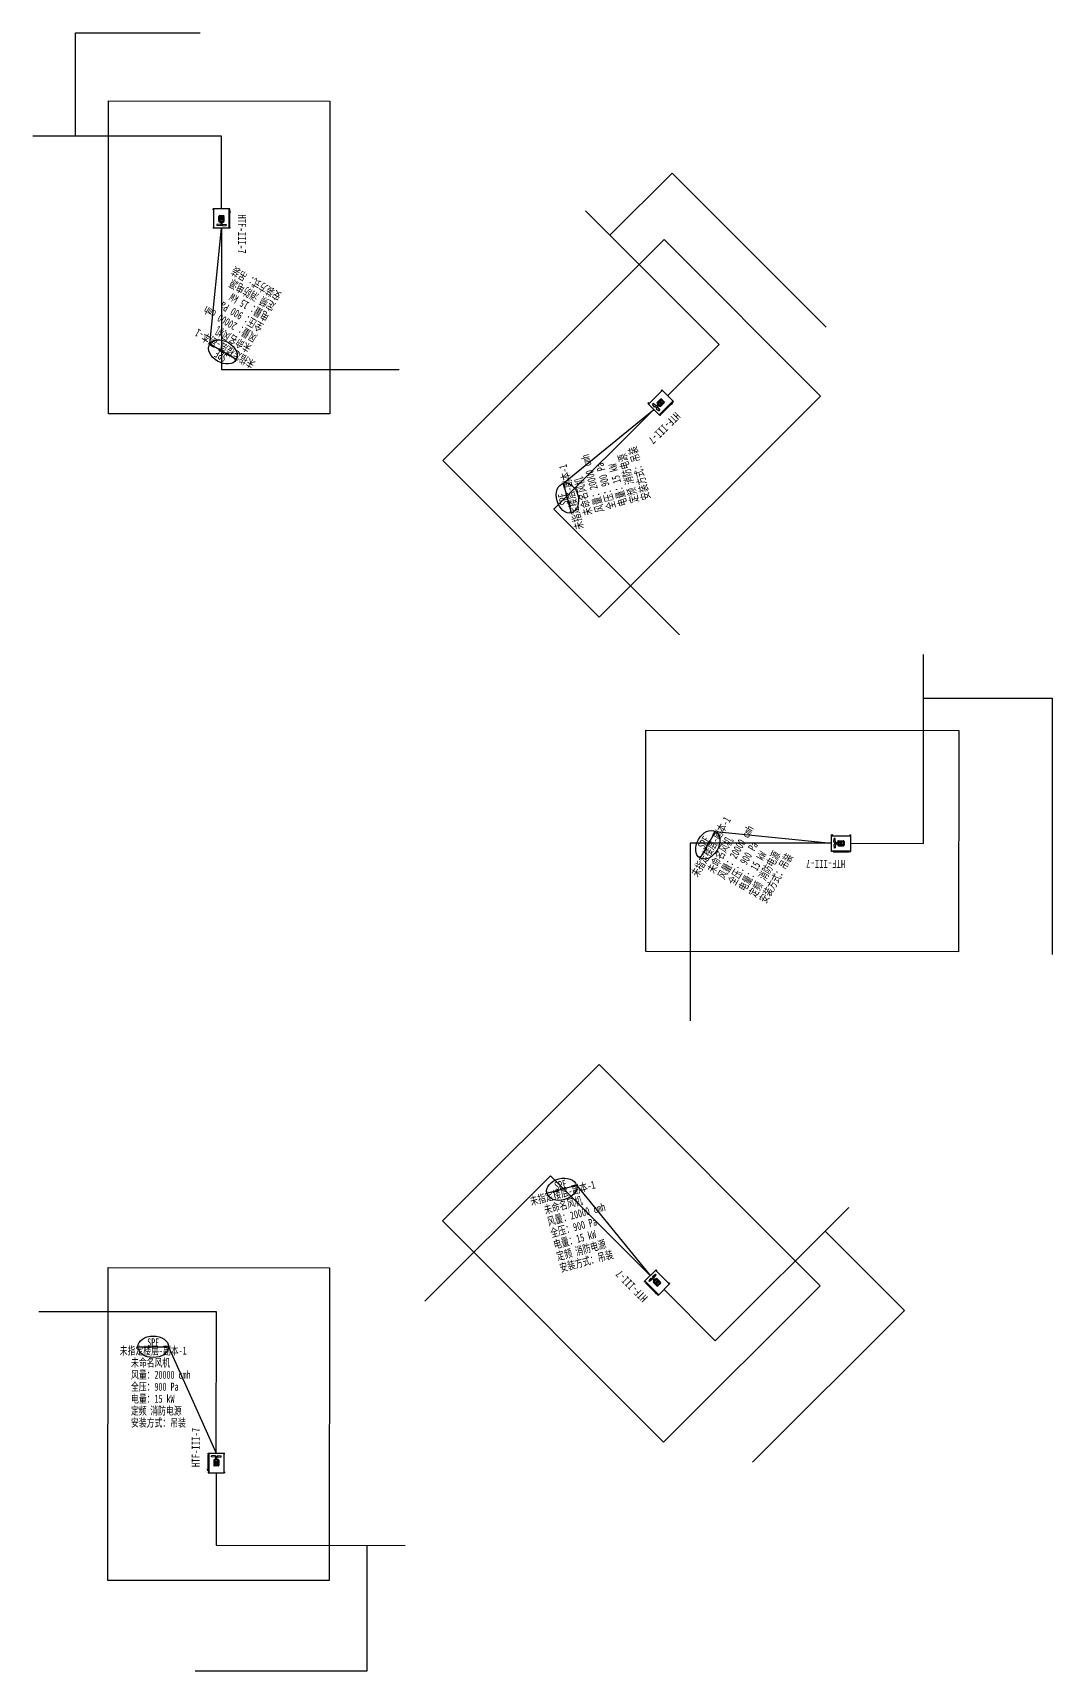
# Model space of a CAD drawing. Header units: inches. Extents: x 18625 to 740902, y -192685 to 58033.
# Drawn here: x 377176 to 424952, y -43611 to 33179 of the extents above; entities that cross this region are included whole.
import ezdxf
from ezdxf.enums import TextEntityAlignment as Align

# ---------------------------------------------------------------- set-up
doc = ezdxf.new("R2010")
doc.units = ezdxf.units.IN
doc.header["$MEASUREMENT"] = 0
doc.layers.add('H-DIMS-FANS', color=7, linetype='Continuous')
doc.layers.add('H-FIRE-FBOX', color=161, linetype='Continuous')
doc.styles.add('TH-STYLE1', font='STFANGSO.TTF', dxfattribs={"width": 0.7})

# ---------------------------------------------------------------- blocks, each defined once
blk = doc.blocks.new('*U2')
for p, q in [((4008, 0), (4788, 0)), ((4788, -50), (4788, 0)), ((4003, -836), (3986, -741)), ((4003, -86), (4003, -836)), ((4003, -836), (4019, -741)), ((4008, -50), (4008, 0)), ((4043, -50), (4008, -50)), ((4043, 0), (4043, -920)), ((4343, -110), (4178, -128)), ((4178, -173), (4178, -128)), ((4375, -194), (4178, -173)), ((4278, -336), (4278, -562)), ((4518, -336), (4278, -336)), ((4518, -562), (4278, -562)), ((4480, -299), (4315, -299)), ((4480, -599), (4315, -599)), ((4323, -533), (4323, -364)), ((4343, -110), (4343, -153)), ((4453, -153), (4343, -153)), ((4353, -299), (4353, -261)), ((4353, -261), (4443, -261)), ((4360, -517), (4360, -381)), ((4375, -261), (4375, -194)), ((4398, -505), (4398, -393)), ((4420, -194), (4618, -173)), ((4420, -261), (4420, -194)), ((4435, -517), (4435, -381)), ((4443, -299), (4443, -261)), ((4453, -110), (4618, -128)), ((4453, -110), (4453, -153)), ((4473, -533), (4473, -364)), ((4518, -336), (4518, -562)), ((4618, -173), (4618, -128)), ((4753, 0), (4753, -920)), ((4788, -50), (4753, -50)), ((4008, -870), (4008, -920)), ((4043, -870), (4008, -870)), ((4008, -920), (4788, -920)), ((4788, -871), (4753, -871)), ((4788, -871), (4788, -921))]:
    blk.add_line(p, q)
for centre, start, end in [((4315, -336), 90, 180), ((4315, -562), 180, 270), ((4480, -336), 0, 90), ((4480, -562), 270, 0)]:
    blk.add_arc(centre, 37.6, start, end)
at = {"layer": 'H-DIMS-FANS'}
for p, q in [((720, 4984), (2160, 4984)), ((2160, 4984), (4398, 0))]:
    blk.add_line(p, q, dxfattribs=at)
blk.add_ellipse((1440, 4984), major_axis=(-720, 0), ratio=0.7, dxfattribs=at)
at = {"style": 'TH-STYLE1', "width": 0.8}
blk.add_text('HTF-III-7', height=375, rotation=90, dxfattribs=at).set_placement((3433, 267), align=Align.MIDDLE_CENTER)
at = {"layer": 'H-DIMS-FANS', "style": 'TH-STYLE1', "width": 0.7}
for tag, p in [('设备符号', (1440, 5194)), ('楼层-编号', (1440, 4804))]:
    blk.add_attdef(tag, text='', height=375, dxfattribs=at).set_placement(p, align=Align.MIDDLE_CENTER)
for tag, p in [('风机功能', (400, 4050)), ('风量', (400, 3488)), ('全压', (400, 2925)), ('电量', (400, 2363)), ('定频', (400, 1800)), ('安装方式', (400, 1238)), ('消防电源', (1301, 1800)), ('备注', (400, 675))]:
    blk.add_attdef(tag, p, '', height=375, dxfattribs=at)
blk = doc.blocks.new('*U3')
for p, q in [((4060, -195), (4736, 195)), ((4705, 178), (5165, -619)), ((4761, 152), (4730, 134)), ((4761, 152), (4736, 195)), ((4085, -238), (4060, -195)), ((4115, -221), (4085, -238)), ((4090, -178), (4550, -974)), ((4099, -272), (4474, -922)), ((4405, -123), (4271, -220)), ((4294, -259), (4271, -220)), ((4475, -179), (4294, -259)), ((4405, -123), (4427, -160)), ((4522, -105), (4427, -160)), ((4670, -231), (4462, -351)), ((4462, -351), (4575, -546)), ((4509, -237), (4475, -179)), ((4619, -217), (4476, -300)), ((4489, -249), (4567, -204)), ((4508, -281), (4489, -249)), ((4501, -68), (4652, 0)), ((4501, -68), (4522, -105)), ((4514, -156), (4675, -39)), ((4548, -215), (4514, -156)), ((4600, -500), (4515, -353)), ((4520, -992), (5196, -602)), ((4624, -466), (4556, -349)), ((4586, -236), (4567, -204)), ((4783, -426), (4575, -546)), ((4650, -438), (4594, -340)), ((4689, -429), (4621, -311)), ((4769, -478), (4626, -560)), ((4730, -424), (4645, -278)), ((4675, -39), (4652, 0)), ((4670, -231), (4783, -426)), ((5171, -559), (5141, -576)), ((5171, -559), (5196, -602)), ((4474, -922), (4412, -848)), ((4474, -922), (4441, -831)), ((4525, -931), (4495, -948)), ((4495, -948), (4520, -992))]:
    blk.add_line(p, q)
for centre, start, end in [((4494, -333), 120, 210), ((4607, -528), 210, 300), ((4638, -250), 30, 120), ((4750, -445), 300, 30)]:
    blk.add_arc(centre, 37.6, start, end)
at = {"layer": 'H-DIMS-FANS'}
for p, q in [((720, 4984), (2160, 4984)), ((2160, 4984), (4398, 0))]:
    blk.add_line(p, q, dxfattribs=at)
blk.add_ellipse((1440, 4984), major_axis=(-720, 0), ratio=0.7, dxfattribs=at)
at = {"style": 'TH-STYLE1', "width": 0.8}
blk.add_text('HTF-III-7', height=375, rotation=120, dxfattribs=at).set_placement((3429, -252), align=Align.MIDDLE_CENTER)
at = {"layer": 'H-DIMS-FANS', "style": 'TH-STYLE1', "width": 0.7}
for tag, p in [('设备符号', (1440, 5194)), ('楼层-编号', (1440, 4804))]:
    blk.add_attdef(tag, text='', height=375, dxfattribs=at).set_placement(p, align=Align.MIDDLE_CENTER)
for tag, p in [('风机功能', (400, 4050)), ('风量', (400, 3488)), ('全压', (400, 2925)), ('电量', (400, 2363)), ('定频', (400, 1800)), ('安装方式', (400, 1238)), ('消防电源', (1301, 1800)), ('备注', (400, 675))]:
    blk.add_attdef(tag, p, '', height=375, dxfattribs=at)

msp = doc.modelspace()

# ---------------------------------------------------------------- linework, layer by layer
for points in [[(379175, 28336), (379175, 33179), (385027, 33179)], [(386020, 24934), (386023, 28333), (377176, 28339)], [(404225, 23691), (407133, 26600), (414356, 19378)], [(406931, 16172), (409336, 18574), (403084, 24833)], [(386020, 24014), (386016, 17399), (394341, 17394)], [(406280, 15521), (401600, 10847), (407483, 4956)], [(415521, -4810), (418920, -4812), (418926, 4035)], [(418926, 1996), (424952, 1996), (424952, -10013)], [(414601, -4810), (407986, -4805), (407981, -13130)], [(406109, -25069), (401434, -20389), (395543, -26272)], [(406759, -25720), (409161, -28125), (415420, -21873)], [(414304, -22988), (418021, -26705), (410907, -33820)], [(385778, -33390), (385782, -26775), (377457, -26770)], [(385778, -34310), (385775, -37709), (394622, -37715)], [(392824, -37714), (392824, -43611), (384789, -43611)]]:
    msp.add_lwpolyline(points)
for points in [[(391094, 15318), (380720, 15325), (380730, 29983), (391104, 29976)], [(403719, 5785), (396389, 13126), (406760, 23483), (414090, 16143)], [(405906, -9883), (405913, 491), (420570, 481), (420563, -9893)], [(396373, -22508), (403713, -15178), (414070, -25549), (406730, -32879)], [(380704, -24695), (391078, -24702), (391068, -39359), (380694, -39352)]]:
    msp.add_lwpolyline(points, close=True)

# ---------------------------------------------------------------- block references
at = {"layer": 'H-FIRE-FBOX'}
ref = msp.add_blockref('*U3', (389829, 21815), dxfattribs=dict(at, rotation=150))
ref.add_attrib('设备符号', 'SPF', dxfattribs={"layer": 'H-DIMS-FANS', "height": 375, "rotation": 150, "style": 'TH-STYLE1', "width": 0.7}).set_placement((385985, 18037), align=Align.MIDDLE_CENTER)
ref.add_attrib('楼层-编号', '未指定楼层-副本-1', dxfattribs={"layer": 'H-DIMS-FANS', "height": 375, "rotation": 150, "style": 'TH-STYLE1', "width": 0.7}).set_placement((386180, 18375), align=Align.MIDDLE_CENTER)
ref.add_attrib('风机功能', '未命名风机', (387458, 18507), dxfattribs={"layer": 'H-DIMS-FANS', "height": 375, "rotation": 150, "style": 'TH-STYLE1', "width": 0.7})
ref.add_attrib('风量', '风量：20000 cmh', (387739, 18994), dxfattribs={"layer": 'H-DIMS-FANS', "height": 375, "rotation": 150, "style": 'TH-STYLE1', "width": 0.7})
ref.add_attrib('全压', '全压：900 Pa', (388020, 19482), dxfattribs={"layer": 'H-DIMS-FANS', "height": 375, "rotation": 150, "style": 'TH-STYLE1', "width": 0.7})
ref.add_attrib('电量', '电量：15 kW', (388301, 19969), dxfattribs={"layer": 'H-DIMS-FANS', "height": 375, "rotation": 150, "style": 'TH-STYLE1', "width": 0.7})
ref.add_attrib('定频', '定频', (388583, 20456), dxfattribs={"layer": 'H-DIMS-FANS', "height": 375, "rotation": 150, "style": 'TH-STYLE1', "width": 0.7})
ref.add_attrib('消防电源', '消防电源', (387802, 20907), dxfattribs={"layer": 'H-DIMS-FANS', "height": 375, "rotation": 150, "style": 'TH-STYLE1', "width": 0.7})
ref.add_attrib('安装方式', '安装方式：吊装', (388864, 20943), dxfattribs={"layer": 'H-DIMS-FANS', "height": 375, "rotation": 150, "style": 'TH-STYLE1', "width": 0.7})
ref = msp.add_blockref('*U3', (407419, 11274), dxfattribs=dict(at, rotation=105))
ref.add_attrib('设备符号', 'SPF', dxfattribs={"layer": 'H-DIMS-FANS', "height": 375, "rotation": 105, "style": 'TH-STYLE1', "width": 0.7}).set_placement((402029, 11320), align=Align.MIDDLE_CENTER)
ref.add_attrib('楼层-编号', '未指定楼层-副本-1', dxfattribs={"layer": 'H-DIMS-FANS', "height": 375, "rotation": 105, "style": 'TH-STYLE1', "width": 0.7}).set_placement((402406, 11421), align=Align.MIDDLE_CENTER)
ref.add_attrib('风机功能', '未命名风机', (403403, 10611), dxfattribs={"layer": 'H-DIMS-FANS', "height": 375, "rotation": 105, "style": 'TH-STYLE1', "width": 0.7})
ref.add_attrib('风量', '风量：20000 cmh', (403946, 10757), dxfattribs={"layer": 'H-DIMS-FANS', "height": 375, "rotation": 105, "style": 'TH-STYLE1', "width": 0.7})
ref.add_attrib('全压', '全压：900 Pa', (404490, 10903), dxfattribs={"layer": 'H-DIMS-FANS', "height": 375, "rotation": 105, "style": 'TH-STYLE1', "width": 0.7})
ref.add_attrib('电量', '电量：15 kW', (405033, 11048), dxfattribs={"layer": 'H-DIMS-FANS', "height": 375, "rotation": 105, "style": 'TH-STYLE1', "width": 0.7})
ref.add_attrib('定频', '定频', (405576, 11194), dxfattribs={"layer": 'H-DIMS-FANS', "height": 375, "rotation": 105, "style": 'TH-STYLE1', "width": 0.7})
ref.add_attrib('消防电源', '消防电源', (405343, 12064), dxfattribs={"layer": 'H-DIMS-FANS', "height": 375, "rotation": 105, "style": 'TH-STYLE1', "width": 0.7})
ref.add_attrib('安装方式', '安装方式：吊装', (406120, 11339), dxfattribs={"layer": 'H-DIMS-FANS', "height": 375, "rotation": 105, "style": 'TH-STYLE1', "width": 0.7})
ref = msp.add_blockref('*U3', (412402, -8618), dxfattribs=dict(at, rotation=59.99999999999999))
ref.add_attrib('设备符号', 'SPF', dxfattribs={"layer": 'H-DIMS-FANS', "height": 375, "rotation": 60, "style": 'TH-STYLE1', "width": 0.7}).set_placement((408624, -4774), align=Align.MIDDLE_CENTER)
ref.add_attrib('楼层-编号', '未指定楼层-副本-1', dxfattribs={"layer": 'H-DIMS-FANS', "height": 375, "rotation": 60, "style": 'TH-STYLE1', "width": 0.7}).set_placement((408962, -4969), align=Align.MIDDLE_CENTER)
ref.add_attrib('风机功能', '未命名风机', (409094, -6247), dxfattribs={"layer": 'H-DIMS-FANS', "height": 375, "rotation": 60, "style": 'TH-STYLE1', "width": 0.7})
ref.add_attrib('风量', '风量：20000 cmh', (409582, -6528), dxfattribs={"layer": 'H-DIMS-FANS', "height": 375, "rotation": 60, "style": 'TH-STYLE1', "width": 0.7})
ref.add_attrib('全压', '全压：900 Pa', (410069, -6809), dxfattribs={"layer": 'H-DIMS-FANS', "height": 375, "rotation": 60, "style": 'TH-STYLE1', "width": 0.7})
ref.add_attrib('电量', '电量：15 kW', (410556, -7091), dxfattribs={"layer": 'H-DIMS-FANS', "height": 375, "rotation": 60, "style": 'TH-STYLE1', "width": 0.7})
ref.add_attrib('定频', '定频', (411043, -7372), dxfattribs={"layer": 'H-DIMS-FANS', "height": 375, "rotation": 60, "style": 'TH-STYLE1', "width": 0.7})
ref.add_attrib('消防电源', '消防电源', (411494, -6591), dxfattribs={"layer": 'H-DIMS-FANS', "height": 375, "rotation": 60, "style": 'TH-STYLE1', "width": 0.7})
ref.add_attrib('安装方式', '安装方式：吊装', (411530, -7653), dxfattribs={"layer": 'H-DIMS-FANS', "height": 375, "rotation": 60, "style": 'TH-STYLE1', "width": 0.7})
ref = msp.add_blockref('*U3', (401861, -26208), dxfattribs=dict(at, rotation=15))
ref.add_attrib('设备符号', 'SPF', dxfattribs={"layer": 'H-DIMS-FANS', "height": 375, "rotation": 15, "style": 'TH-STYLE1', "width": 0.7}).set_placement((401908, -20818), align=Align.MIDDLE_CENTER)
ref.add_attrib('楼层-编号', '未指定楼层-副本-1', dxfattribs={"layer": 'H-DIMS-FANS', "height": 375, "rotation": 15, "style": 'TH-STYLE1', "width": 0.7}).set_placement((402008, -21195), align=Align.MIDDLE_CENTER)
ref.add_attrib('风机功能', '未命名风机', (401198, -22192), dxfattribs={"layer": 'H-DIMS-FANS', "height": 375, "rotation": 15, "style": 'TH-STYLE1', "width": 0.7})
ref.add_attrib('风量', '风量：20000 cmh', (401344, -22735), dxfattribs={"layer": 'H-DIMS-FANS', "height": 375, "rotation": 15, "style": 'TH-STYLE1', "width": 0.7})
ref.add_attrib('全压', '全压：900 Pa', (401490, -23279), dxfattribs={"layer": 'H-DIMS-FANS', "height": 375, "rotation": 15, "style": 'TH-STYLE1', "width": 0.7})
ref.add_attrib('电量', '电量：15 kW', (401635, -23822), dxfattribs={"layer": 'H-DIMS-FANS', "height": 375, "rotation": 15, "style": 'TH-STYLE1', "width": 0.7})
ref.add_attrib('定频', '定频', (401781, -24365), dxfattribs={"layer": 'H-DIMS-FANS', "height": 375, "rotation": 15, "style": 'TH-STYLE1', "width": 0.7})
ref.add_attrib('消防电源', '消防电源', (402651, -24132), dxfattribs={"layer": 'H-DIMS-FANS', "height": 375, "rotation": 15, "style": 'TH-STYLE1', "width": 0.7})
ref.add_attrib('安装方式', '安装方式：吊装', (401926, -24909), dxfattribs={"layer": 'H-DIMS-FANS', "height": 375, "rotation": 15, "style": 'TH-STYLE1', "width": 0.7})
ref = msp.add_blockref('*U2', (381380, -33390), dxfattribs=at)
ref.add_attrib('设备符号', 'SPF', dxfattribs={"layer": 'H-DIMS-FANS', "height": 375, "style": 'TH-STYLE1', "width": 0.7}).set_placement((382820, -28197), align=Align.MIDDLE_CENTER)
ref.add_attrib('楼层-编号', '未指定楼层-副本-1', dxfattribs={"layer": 'H-DIMS-FANS', "height": 375, "style": 'TH-STYLE1', "width": 0.7}).set_placement((382820, -28587), align=Align.MIDDLE_CENTER)
ref.add_attrib('风机功能', '未命名风机', (381779, -29340), dxfattribs={"layer": 'H-DIMS-FANS', "height": 375, "style": 'TH-STYLE1', "width": 0.7})
ref.add_attrib('风量', '风量：20000 cmh', (381779, -29903), dxfattribs={"layer": 'H-DIMS-FANS', "height": 375, "style": 'TH-STYLE1', "width": 0.7})
ref.add_attrib('全压', '全压：900 Pa', (381779, -30465), dxfattribs={"layer": 'H-DIMS-FANS', "height": 375, "style": 'TH-STYLE1', "width": 0.7})
ref.add_attrib('电量', '电量：15 kW', (381779, -31028), dxfattribs={"layer": 'H-DIMS-FANS', "height": 375, "style": 'TH-STYLE1', "width": 0.7})
ref.add_attrib('定频', '定频', (381779, -31590), dxfattribs={"layer": 'H-DIMS-FANS', "height": 375, "style": 'TH-STYLE1', "width": 0.7})
ref.add_attrib('消防电源', '消防电源', (382681, -31590), dxfattribs={"layer": 'H-DIMS-FANS', "height": 375, "style": 'TH-STYLE1', "width": 0.7})
ref.add_attrib('安装方式', '安装方式：吊装', (381779, -32153), dxfattribs={"layer": 'H-DIMS-FANS', "height": 375, "style": 'TH-STYLE1', "width": 0.7})

doc.saveas('drawing.dxf')
